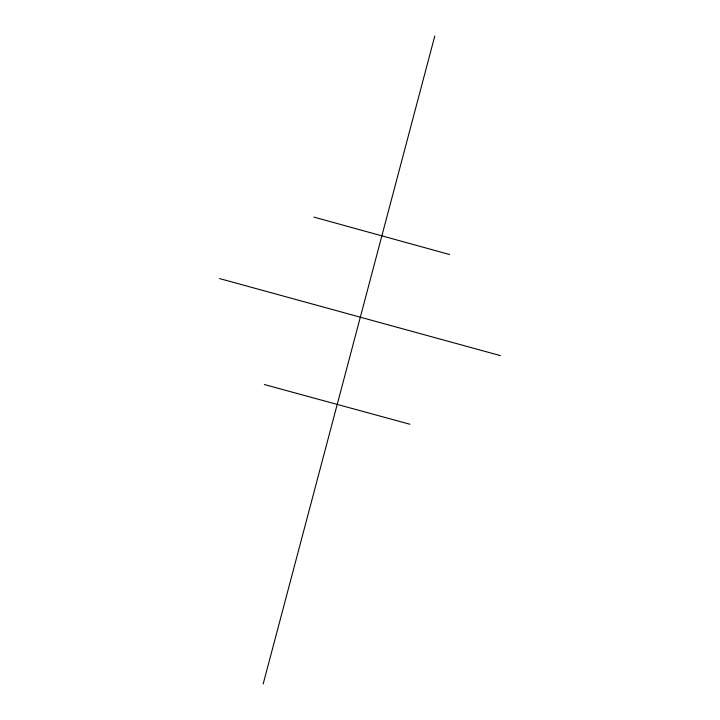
<?xml version="1.0" encoding="UTF-8"?>
<svg xmlns="http://www.w3.org/2000/svg" width="720" height="720" viewBox="0 0 720 720"><rect width="100%" height="100%" fill="white"/><g stroke="black" fill="none" stroke-linecap="round" stroke-linejoin="round"><path stroke-width="1.08" d="M263.169 684L434.799 36M264.33 384.534L409.932 424.251M219.537 278.568L500.463 355.626M313.956 217.125L449.631 254.529"/></g></svg>
